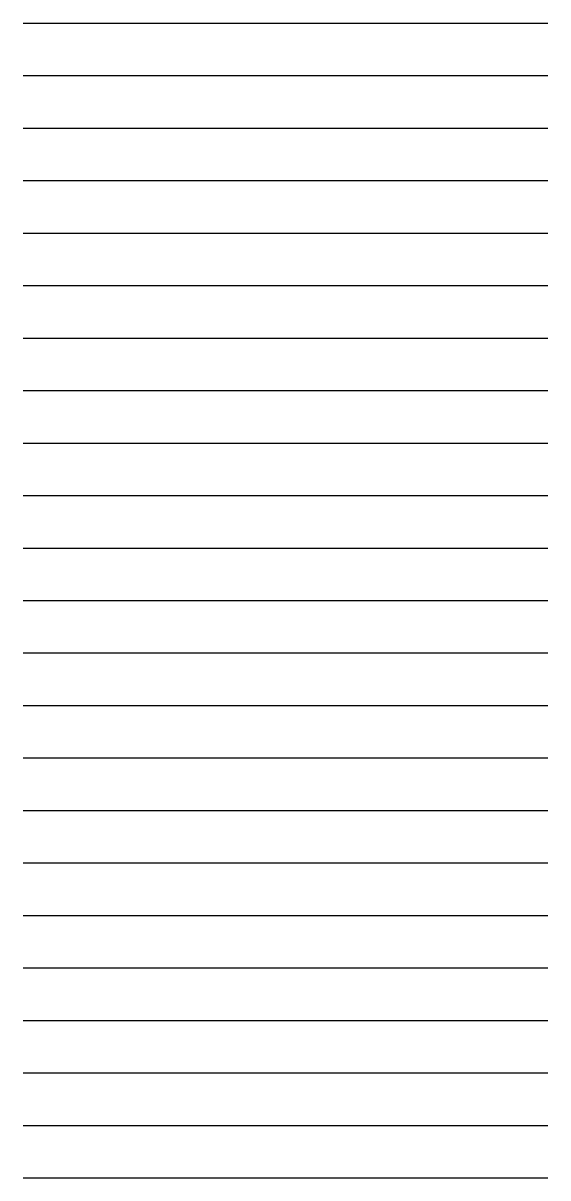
# Model space of a CAD drawing. Extents: x 0 to 10, y 0 to 22.
import ezdxf

# ---------------------------------------------------------------- set-up
doc = ezdxf.new("R2010")
doc.units = 0
for name, color, linetype in [('layer0', 7, 'CONTINUOUS'), ('layer1', 7, 'CONTINUOUS'), ('layer2', 7, 'CONTINUOUS')]:
    doc.layers.add(name, color=color, linetype=linetype)

msp = doc.modelspace()

# ---------------------------------------------------------------- linework, layer by layer
at = {"layer": 'layer0'}
for p, q in [((0, 21), (10, 21)), ((0, 18), (10, 18)), ((0, 15), (10, 15)), ((0, 12), (10, 12)), ((0, 9), (10, 9)), ((0, 6), (10, 6)), ((0, 3), (10, 3)), ((0, 0), (10, 0))]:
    msp.add_line(p, q, dxfattribs=at)
at = {"layer": 'layer1'}
for p, q in [((0, 22), (10, 22)), ((0, 19), (10, 19)), ((0, 16), (10, 16)), ((0, 13), (10, 13)), ((0, 10), (10, 10)), ((0, 7), (10, 7)), ((0, 4), (10, 4)), ((0, 1), (10, 1))]:
    msp.add_line(p, q, dxfattribs=at)
at = {"layer": 'layer2'}
for p, q in [((0, 20), (10, 20)), ((0, 17), (10, 17)), ((0, 14), (10, 14)), ((0, 11), (10, 11)), ((0, 8), (10, 8)), ((0, 5), (10, 5)), ((0, 2), (10, 2))]:
    msp.add_line(p, q, dxfattribs=at)

doc.saveas('drawing.dxf')
